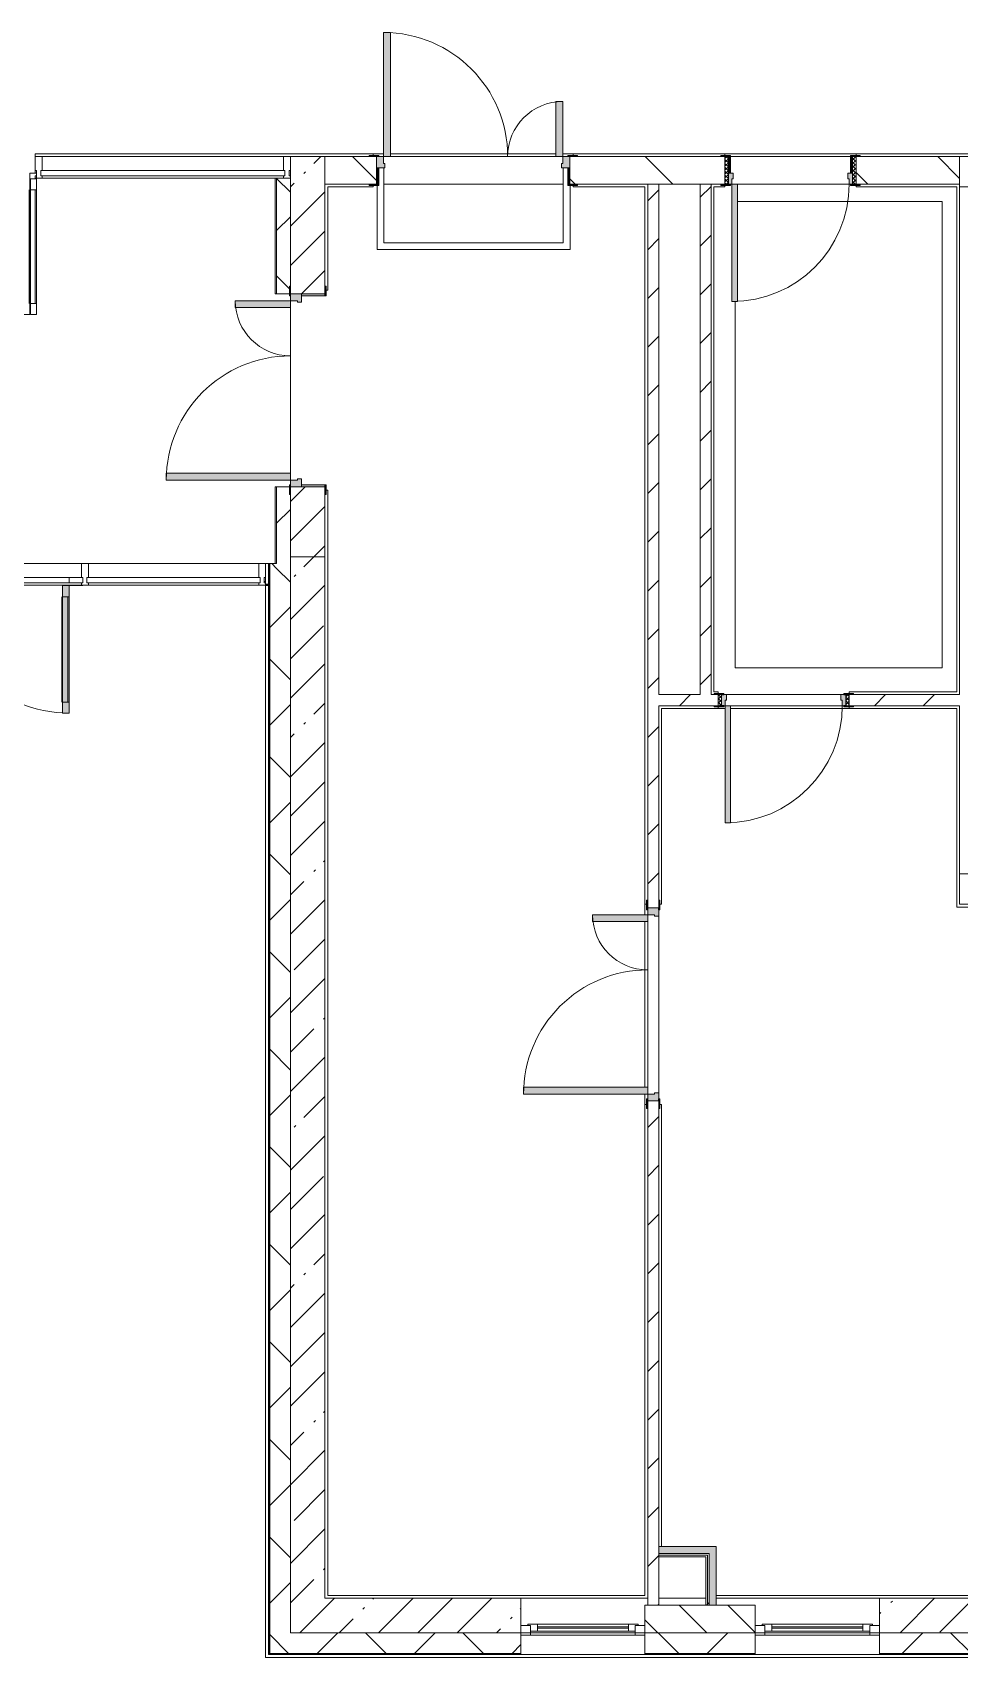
# Model space of a CAD drawing. Header units: millimetres. Extents: x -4005 to 195566, y -8553 to 29000.
# Drawn here: x 148183 to 154903, y -280 to 11500 of the extents above; entities that cross this region are included whole.
import ezdxf

# ---------------------------------------------------------------- set-up
doc = ezdxf.new("R2010")
doc.units = ezdxf.units.MM
for name, color, linetype, lineweight in [('A-DETL-2', 7, 'Continuous', 5), ('A-GLAZ-2', 7, 'Continuous', 5), ('A-GLAZ-CURT-2', 7, 'Continuous', 5), ('A-GLAZ-CWMG-2', 7, 'Continuous', 5), ('A-WALL', 7, 'Continuous', 9), ('A-WALL-2', 7, 'Continuous', 5), ('I-WALL-6', 7, 'Continuous', 5), ('S-COLS-3', 7, 'Continuous', 5)]:
    doc.layers.add(name, color=color, linetype=linetype, lineweight=lineweight)
for name, color, linetype, lineweight, true_color in [('A-DETL-GENF-10', 7, 'Continuous', 5, 0xe2e2e2), ('A-DETL-GENF-9', 7, 'Continuous', 5, 0xaaaaaa), ('A-DOOR-2', 7, 'Continuous', 5, 0xaaaaaa), ('A-DOOR-3', 7, 'Continuous', 5, 0xe2e2e2), ('A-DOOR-FRAM-2', 7, 'Continuous', 5, 0xe2e2e2), ('A-DOOR-FRAM-3', 7, 'Continuous', 5, 0xaaaaaa), ('A-FLOR-2', 7, 'Continuous', 5, 0xaaaaaa), ('I-WALL-5', 7, 'Continuous', 9, 0xe7e7e7)]:
    doc.layers.add(name, color=color, linetype=linetype, lineweight=lineweight, true_color=true_color)
pattern_1 = [(45, (60693.44, 0), (-176.7767, 176.7767), [])]
pattern_2 = [(45, (60693.44, 0), (-353.5534, 353.5534), []), (135, (60693.44, 0), (-353.5534, -353.5534), [])]
pattern_3 = [(45, (60693.44, 0), (-285.1231, 285.1231), []), (45, (60978.57, 0), (-285.1231, 285.1231), [504.031, -100.806, 16.764, -84.042])]
pattern_4 = [(45, (60693.44, 0), (-530.33, 530.33), []), (135, (60693.44, 0), (-530.33, -530.33), [])]

# ---------------------------------------------------------------- blocks, each defined once
blk = doc.blocks.new('110_Дверь_СКБ_1Ст_Внутренняя1 - Д-8 950x2100h_охрана-31784688-1_4_1_птичка')
at = {"layer": 'A-DOOR-2'}
h = blk.add_hatch(dxfattribs=at)
h.set_pattern_fill('FP_71', color=256, style=0, pattern_type=2)
h.set_pattern_definition([(135, (1826.41, 164.685), (-14.14214, -14.14214), []), (225, (1826.41, 164.685), (14.14214, -14.14214), [])])
h.paths.add_polyline_path([(487.5, 100), (462.5, 100), (462.5, -100), (487.5, -100)])
at = {"layer": 'A-DOOR-3'}
h = blk.add_hatch(color=256, dxfattribs=at)
h.paths.add_polyline_path([(-422.5, 100), (-437.5, 100), (-437.5, 20), (-402.5, 20), (-402.5, 60), (-412.5, 60), (-412.5, 100)])
h.paths.add_polyline_path([(437.5, 100), (437.5, 60), (427.5, 60), (427.5, 20), (462.5, 20), (462.5, 100)])
at = {"layer": 'A-DOOR-FRAM-2'}
for points in [[(397.5, 950), (397.5, 100), (437.5, 100), (437.5, 950)], [(-457.8, 108), (-492.5, 108), (-492.5, 100), (-422.5, 100), (-422.5, 108), (-442.5, 108)], [(-437.5, 20), (-437.5, -100), (-422.5, -100), (-422.5, 20)], [(462.5, 108), (447.5, 108), (447.5, 100), (517.5, 100), (517.5, 108), (467.5, 108)], [(447.5, 20), (447.5, -100), (462.5, -100), (462.5, 20)], [(-492.5, -100), (-492.5, -108), (-422.5, -108), (-422.5, -100), (-462.5, -100)], [(487.5, -100), (447.5, -100), (447.5, -108), (517.5, -108), (517.5, -100)]]:
    blk.add_hatch(color=256, dxfattribs=at).paths.add_polyline_path(points)
at = {"layer": 'A-DOOR-FRAM-3'}
h = blk.add_hatch(dxfattribs=at)
h.set_pattern_fill('FP_72', color=256, style=0, pattern_type=2)
h.set_pattern_definition([(45, (-296.384, 164.685), (-14.1421, 14.1421), []), (135, (-296.384, 164.685), (-14.1421, -14.1421), [])])
h.paths.add_polyline_path([(-458.5, 100), (-462.5, 100), (-457.8, -100), (-437.5, -100), (-437.5, 100), (-457.8, 100)])
at = {"layer": 'A-DOOR-2'}
for p, q in [((437.5, 950), (397.5, 950)), ((397.5, 950), (397.5, 100)), ((437.5, 100), (437.5, 950)), ((397.5, 100), (437.5, 100))]:
    blk.add_line(p, q, dxfattribs=at)
blk.add_arc((437.5, 100), 850, 90, 180, dxfattribs=at)
at = {"layer": 'A-DOOR-FRAM-3'}
for p, q in [((-422.5, 108), (-492.5, 108)), ((-492.5, 108), (-492.5, 100)), ((-492.5, 100), (-422.5, 100)), ((-437.5, 100), (-462.5, 100)), ((-462.5, 100), (-462.5, -100)), ((-412.5, 100), (-437.5, 100)), ((-437.5, 100), (-437.5, 20)), ((-437.5, -100), (-437.5, 100)), ((-422.5, 100), (-437.5, 100)), ((-437.5, 100), (-437.5, 99)), ((-437.5, 99), (-422.5, 99)), ((-437.5, 20), (-402.5, 20)), ((-422.5, 20), (-437.5, 20)), ((-437.5, 20), (-437.5, -100)), ((-422.5, 100), (-422.5, 108)), ((-422.5, 99), (-422.5, 100)), ((-422.5, -100), (-422.5, 20)), ((-412.5, 60), (-412.5, 100)), ((-402.5, 60), (-412.5, 60)), ((-402.5, 20), (-402.5, 60)), ((437.5, 60), (427.5, 60)), ((427.5, 60), (427.5, 20)), ((427.5, 20), (462.5, 20)), ((437.5, 100), (437.5, 60)), ((462.5, 100), (437.5, 100)), ((517.5, 108), (447.5, 108)), ((447.5, 108), (447.5, 100)), ((462.5, 100), (447.5, 100)), ((447.5, 100), (447.5, 99)), ((447.5, 100), (517.5, 100)), ((447.5, 99), (462.5, 99)), ((462.5, 20), (447.5, 20)), ((447.5, 20), (447.5, -100)), ((462.5, 20), (462.5, 100)), ((487.5, 100), (462.5, 100)), ((462.5, 100), (462.5, -100)), ((462.5, 99), (462.5, 100)), ((462.5, -100), (462.5, 20)), ((487.5, -100), (487.5, 100)), ((517.5, 100), (517.5, 108)), ((-422.5, -100), (-492.5, -100)), ((-492.5, -100), (-492.5, -108)), ((-492.5, -108), (-422.5, -108)), ((-462.5, -100), (-437.5, -100)), ((-437.5, -100), (-422.5, -100)), ((-422.5, -108), (-422.5, -100)), ((447.5, -100), (462.5, -100)), ((517.5, -100), (447.5, -100)), ((447.5, -100), (447.5, -108)), ((447.5, -108), (517.5, -108)), ((462.5, -100), (487.5, -100)), ((517.5, -108), (517.5, -100))]:
    blk.add_line(p, q, dxfattribs=at)
blk = doc.blocks.new('110_Дверь_СКБ_1Ст_Внутренняя1 - Д-8 950x2100h_охрана-32224770-1_4_1_птичка')
at = {"layer": 'A-DOOR-2'}
h = blk.add_hatch(dxfattribs=at)
h.set_pattern_fill('FP_73', color=256, style=0, pattern_type=2)
h.set_pattern_definition([(135, (1826.41, 104.685), (-14.14214, -14.14214), []), (225, (1826.41, 104.685), (14.14214, -14.14214), [])])
h.paths.add_polyline_path([(487, 40), (462, 40), (462, -40), (487, -40), (487, 40)])
at = {"layer": 'A-DOOR-3'}
h = blk.add_hatch(color=256, dxfattribs=at)
h.paths.add_polyline_path([(437, 40), (437, 0), (427, 0), (427, -40), (462, -40), (462, 40)])
h.paths.add_polyline_path([(-438, 40), (-438, -40), (-403, -40), (-403, 0), (-413, 0), (-413, 40), (-423, 40)])
at = {"layer": 'A-DOOR-FRAM-2'}
for points in [[(397, 890), (397, 40), (437, 40), (437, 890)], [(-423, 48), (-493, 48), (-493, 40), (-423, 44)], [(462, 48), (447, 48), (447, 40), (517, 40), (517, 48), (467, 48)], [(-463, -40), (-493, -40), (-493, -48), (-423, -48), (-423, -40), (-438, -40)], [(487, -40), (447, -40), (447, -48), (517, -48), (517, -40), (487, -40)]]:
    blk.add_hatch(color=256, dxfattribs=at).paths.add_polyline_path(points)
at = {"layer": 'A-DOOR-FRAM-3'}
h = blk.add_hatch(dxfattribs=at)
h.set_pattern_fill('FP_74', color=256, style=0, pattern_type=2)
h.set_pattern_definition([(45, (-296.384, 104.685), (-14.1421, 14.1421), []), (135, (-296.384, 104.685), (-14.1421, -14.1421), [])])
h.paths.add_polyline_path([(-463, 40), (-463, -40), (-438, -40), (-438, 40)])
at = {"layer": 'A-DOOR-2'}
for p, q in [((437, 890), (397, 890)), ((397, 890), (397, 40)), ((437, 40), (437, 890)), ((397, 40), (437, 40))]:
    blk.add_line(p, q, dxfattribs=at)
blk.add_arc((437, 40), 850, 90, 180, dxfattribs=at)
at = {"layer": 'A-DOOR-FRAM-3'}
for p, q in [((-423, 48), (-493, 48)), ((-493, 48), (-493, 40)), ((-493, 40), (-423, 40)), ((-438, 40), (-463, 40)), ((-463, 40), (-463, -40)), ((-413, 40), (-438, 40)), ((-438, 40), (-438, -40)), ((-438, -40), (-438, 40)), ((-423, 40), (-438, 40)), ((-438, 40), (-438, 39)), ((-438, 39), (-423, 39)), ((-423, 40), (-423, 48)), ((-423, 39), (-423, 40)), ((-413, 0), (-413, 40)), ((-403, 0), (-413, 0)), ((-403, -40), (-403, 0)), ((437, 0), (427, 0)), ((427, 0), (427, -40)), ((437, 40), (437, 0)), ((462, 40), (437, 40)), ((517, 48), (447, 48)), ((447, 48), (447, 40)), ((462, 40), (447, 40)), ((447, 40), (447, 39)), ((447, 40), (517, 40)), ((447, 39), (462, 39)), ((462, -40), (462, 40)), ((487, 40), (462, 40)), ((462, 40), (462, -40)), ((462, 39), (462, 40)), ((487, -40), (487, 40)), ((517, 40), (517, 48)), ((-423, -40), (-493, -40)), ((-493, -40), (-493, -48)), ((-493, -48), (-423, -48)), ((-463, -40), (-438, -40)), ((-423, -39), (-438, -39)), ((-438, -39), (-438, -40)), ((-438, -40), (-403, -40)), ((-438, -40), (-423, -40)), ((-423, -40), (-423, -39)), ((-423, -48), (-423, -40)), ((427, -40), (462, -40)), ((462, -39), (447, -39)), ((447, -39), (447, -40)), ((447, -40), (462, -40)), ((517, -40), (447, -40)), ((447, -40), (447, -48)), ((447, -48), (517, -48)), ((462, -40), (462, -39)), ((462, -40), (487, -40)), ((517, -48), (517, -40))]:
    blk.add_line(p, q, dxfattribs=at)
blk = doc.blocks.new('110_Дверь_СКБ_2Ст - Д-5_п_ Из игровой в коридор-32215844-1_4_1_птичка')
at = {"layer": 'A-DOOR-3'}
for points in [[(-638, 54), (-638, 40), (-588, 40), (-588, 940), (-638, 940), (-638, 60)], [(612, 58), (612, 40), (662, 43), (662, 440), (612, 440), (612, 60)]]:
    blk.add_hatch(color=256, dxfattribs=at).paths.add_polyline_path(points)
h = blk.add_hatch(color=256, dxfattribs=at)
h.paths.add_polyline_path([(-688, -40), (-628, -40), (-628, -10), (-638, -10), (-638, 40), (-688, 40)])
h.paths.add_polyline_path([(652, -10), (652, -40), (712, -40), (712, 40), (662, 40), (662, -10)])
at = {"layer": 'A-DOOR-FRAM-2'}
for points in [[(-742, 40), (-672, 40), (-672, 48), (-742, 48)], [(698, 48), (698, 40), (768, 40), (768, 48), (712, 48)], [(-742, -48), (-672, -48), (-672, -40), (-742, -40)], [(698, -48), (698, -48), (768, -48), (768, -40), (698, -40)]]:
    blk.add_hatch(color=256, dxfattribs=at).paths.add_polyline_path(points)
at = {"layer": 'A-DOOR-2'}
for p, q in [((-638, 940), (-638, 40)), ((-588, 940), (-638, 940)), ((-588, 40), (-588, 940)), ((662, 440), (612, 440)), ((612, 440), (612, 40)), ((662, 40), (662, 440)), ((-638, 40), (-588, 40)), ((612, 40), (662, 40))]:
    blk.add_line(p, q, dxfattribs=at)
for centre, radius, start, end in [((-638, 40), 900, 0, 90), ((662, 40), 400, 90, 180)]:
    blk.add_arc(centre, radius, start, end, dxfattribs=at)
at = {"layer": 'A-DOOR-FRAM-3'}
for p, q in [((-672, 48), (-742, 48)), ((-742, 48), (-742, 40)), ((-742, 40), (-672, 40)), ((-638, 40), (-688, 40)), ((-688, 40), (-688, -40)), ((-672, 40), (-672, 48)), ((-638, -10), (-638, 40)), ((662, 40), (662, -10)), ((712, 40), (662, 40)), ((768, 48), (698, 48)), ((698, 48), (698, 40)), ((698, 40), (768, 40)), ((712, -40), (712, 40)), ((768, 40), (768, 48)), ((-672, -40), (-742, -40)), ((-742, -40), (-742, -48)), ((-742, -48), (-672, -48)), ((-688, -40), (-628, -40)), ((-672, -39), (-688, -39)), ((-688, -39), (-688, -40)), ((-688, -40), (-672, -40)), ((-672, -40), (-672, -39)), ((-672, -48), (-672, -40)), ((-628, -10), (-638, -10)), ((-628, -40), (-628, -10)), ((662, -10), (652, -10)), ((652, -10), (652, -40)), ((652, -40), (712, -40)), ((712, -39), (698, -39)), ((698, -39), (698, -40)), ((698, -40), (712, -40)), ((768, -40), (698, -40)), ((698, -40), (698, -48)), ((698, -48), (768, -48)), ((712, -40), (712, -39)), ((768, -48), (768, -40))]:
    blk.add_line(p, q, dxfattribs=at)
blk = doc.blocks.new('120_Окно_СКБ_1Ст - 120_Окно_СКБ_1Ст 900х2500_h_ с форточкой-22876038-1_4_1_птичка')
at = {"layer": 'A-GLAZ-2'}
for p, q in [((-450, -127), (-450, -57)), ((-450, -57), (-380, -57)), ((450, -57), (-450, -57)), ((-380, -57), (-380, -127)), ((380, -87), (-380, -87)), ((-380, -87), (-380, -127)), ((-330, -137), (-330, -87)), ((-330, -107), (330, -107)), ((330, -117), (-330, -117)), ((330, -137), (330, -87)), ((380, -127), (380, -57)), ((380, -57), (450, -57)), ((380, -127), (380, -87)), ((450, -57), (450, -127)), ((-380, -127), (-450, -127)), ((-450, -127), (-400, -127)), ((-380, -127), (-400, -127)), ((-400, -127), (-400, -137)), ((-400, -137), (400, -137)), ((400, -137), (-400, -137)), ((450, -127), (380, -127)), ((400, -127), (380, -127)), ((400, -127), (450, -127)), ((400, -137), (400, -127))]:
    blk.add_line(p, q, dxfattribs=at)
blk = doc.blocks.new('120_Окно_СКБ_1Ст - 120_Окно_СКБ_1Ст 900х2500_h_ с форточкой-V166-1_4_1_птичка')
at = {"layer": 'A-GLAZ-2'}
for p, q in [((-450, -127), (-450, -57)), ((-450, -57), (-380, -57)), ((450, -57), (-450, -57)), ((-380, -57), (-380, -127)), ((380, -87), (-380, -87)), ((-380, -87), (-380, -127)), ((-330, -137), (-330, -87)), ((-330, -107), (330, -107)), ((330, -117), (-330, -117)), ((330, -137), (330, -87)), ((380, -127), (380, -57)), ((380, -57), (450, -57)), ((380, -127), (380, -87)), ((450, -57), (450, -127)), ((-380, -127), (-450, -127)), ((-450, -127), (-400, -127)), ((-380, -127), (-400, -127)), ((-400, -127), (-400, -137)), ((-400, -137), (400, -137)), ((400, -137), (-400, -137)), ((450, -127), (380, -127)), ((400, -127), (380, -127)), ((400, -127), (450, -127)), ((400, -137), (400, -127))]:
    blk.add_line(p, q, dxfattribs=at)
blk = doc.blocks.new('110_Дверь_СКБ_2Ст - Д-2а_п_ Из коридора на лестницу-32215424-1_4_1_птичка')
at = {"layer": 'A-DOOR-3'}
for points in [[(-638, 1025), (-638, 125), (-588, 125), (-588, 1025)], [(612, 156), (612, 125), (662, 131), (662, 525), (612, 525), (612, 225)], [(698, -125), (712, -125), (712, 45), (698, 45)]]:
    blk.add_hatch(color=256, dxfattribs=at).paths.add_polyline_path(points)
h = blk.add_hatch(color=256, dxfattribs=at)
h.paths.add_polyline_path([(-688, 120), (-688, 45), (-628, 45), (-628, 75), (-638, 75), (-638, 125), (-688, 125)])
h.paths.add_polyline_path([(652, 45), (712, 45), (712, 125), (662, 125), (662, 75), (652, 75), (652, 65)])
at = {"layer": 'A-DOOR-FRAM-2'}
for points in [[(-742, 125), (-672, 125), (-672, 133), (-742, 133)], [(698, 125), (768, 125), (768, 133), (698, 128)], [(-688, -125), (-672, -125), (-672, 45), (-688, 45)], [(-742, -125), (-742, -133), (-672, -132), (-672, -125), (-732, -125)], [(698, -133), (768, -133), (768, -125), (698, -125)]]:
    blk.add_hatch(color=256, dxfattribs=at).paths.add_polyline_path(points)
at = {"layer": 'A-DOOR-2'}
for p, q in [((-638, 1025), (-638, 125)), ((-588, 1025), (-638, 1025)), ((-588, 125), (-588, 1025)), ((662, 525), (612, 525)), ((612, 525), (612, 125)), ((662, 125), (662, 525)), ((-638, 125), (-588, 125)), ((612, 125), (662, 125))]:
    blk.add_line(p, q, dxfattribs=at)
for centre, radius, start, end in [((-638, 125), 900, 0, 90), ((662, 125), 400, 90, 180)]:
    blk.add_arc(centre, radius, start, end, dxfattribs=at)
at = {"layer": 'A-DOOR-FRAM-3'}
for p, q in [((-672, 133), (-742, 133)), ((-742, 133), (-742, 125)), ((-742, 125), (-672, 125)), ((-638, 125), (-688, 125)), ((-688, 125), (-688, 45)), ((-672, 125), (-672, 133)), ((-638, 75), (-638, 125)), ((662, 125), (662, 75)), ((712, 125), (662, 125)), ((768, 133), (698, 133)), ((698, 133), (698, 125)), ((698, 125), (768, 125)), ((712, 45), (712, 125)), ((768, 125), (768, 133)), ((-688, 45), (-628, 45)), ((-672, 45), (-688, 45)), ((-688, 45), (-688, -125)), ((-672, -125), (-672, 45)), ((-628, 75), (-638, 75)), ((-628, 45), (-628, 75)), ((662, 75), (652, 75)), ((652, 75), (652, 45)), ((652, 45), (712, 45)), ((712, 45), (698, 45)), ((698, 45), (698, -125)), ((712, -125), (712, 45)), ((-672, -125), (-742, -125)), ((-742, -125), (-742, -133)), ((-742, -133), (-672, -133)), ((-688, -125), (-672, -125)), ((-672, -133), (-672, -125)), ((698, -125), (712, -125)), ((768, -125), (698, -125)), ((698, -125), (698, -133)), ((698, -133), (768, -133)), ((768, -133), (768, -125))]:
    blk.add_line(p, q, dxfattribs=at)
blk = doc.blocks.new('Прямоугольный импост - Импост структурный с накладкой - 160мм-22875586-1_4_1_птичка')
at = {"layer": 'A-GLAZ-CWMG-2'}
for p, q in [((-50, 0), (-50, 17)), ((-50, 17), (0, 17)), ((-40, 0), (-50, 0)), ((-40, -40), (-40, 0)), ((0, 0), (-10, 0)), ((-10, 0), (-10, -40)), ((0, 17), (0, 0)), ((-50, -140), (-50, -40)), ((-50, -40), (-40, -40)), ((-10, -40), (0, -40)), ((0, -40), (0, -140)), ((0, -140), (-50, -140))]:
    blk.add_line(p, q, dxfattribs=at)
blk = doc.blocks.new('Дверь_Витражная_остекление_ - ВВ-17 остекление-32475309-1_4_1_птичка')
at = {"layer": 'A-DETL-GENF-9'}
for p, q in [((-940, -20), (-985, -20)), ((-985, -1005), (-985, -20)), ((-940, -20), (-985, -20)), ((-985, -20), (-985, -1005)), ((-985, -100), (-940, -100)), ((-975, -925), (-975, -100)), ((-940, -1005), (-940, -20)), ((-940, -1005), (-940, -20)), ((-931, -925), (-931, -100)), ((981, -925), (981, -100)), ((990, -1005), (990, -20)), ((990, -20), (990, -1005)), ((1035, -100), (990, -100)), ((1025, -925), (1025, -100)), ((1035, -1005), (1035, -20)), ((1035, -1005), (1035, -20)), ((-985, -925), (-940, -925)), ((1035, -925), (990, -925)), ((-985, -1005), (-940, -1005)), ((-985, -1005), (-940, -1005)), ((1035, -1005), (990, -1005)), ((990, -1005), (1035, -1005))]:
    blk.add_line(p, q, dxfattribs=at)
at = {"layer": 'A-DOOR-2'}
for p, q in [((-1035, 20), (-985, 20)), ((-1035, -20), (-1035, 20)), ((-985, 20), (-985, -20)), ((985, 20), (1035, 20)), ((985, -20), (985, 20)), ((1035, 20), (1035, -20)), ((-985, -20), (-1035, -20)), ((-985, -1005), (-985, -20)), ((985, -1005), (985, -20)), ((1035, -20), (985, -20))]:
    blk.add_line(p, q, dxfattribs=at)
for centre, start, end in [((-985, -20), 270, 0), ((985, -20), 180, 270)]:
    blk.add_arc(centre, 985, start, end, dxfattribs=at)
blk = doc.blocks.new('Прямоугольный импост - Импост структурный с накладкой - 160мм Темный-V167-1_4_1_птичка')
at = {"layer": 'A-GLAZ-CWMG-2'}
for p, q in [((-50, 0), (-50, 17)), ((-50, 17), (0, 17)), ((-40, 0), (-50, 0)), ((-40, -40), (-40, 0)), ((0, 0), (-10, 0)), ((-10, 0), (-10, -40)), ((0, 17), (0, 0)), ((-50, -140), (-50, -40)), ((-50, -40), (-40, -40)), ((-10, -40), (0, -40)), ((0, -40), (0, -140)), ((0, -140), (-50, -140))]:
    blk.add_line(p, q, dxfattribs=at)
blk = doc.blocks.new('Системная панель - Стекло - 40мм-24251898-1_4_1_птичка')
at = {"layer": 'A-GLAZ-CURT-2'}
h = blk.add_hatch(dxfattribs=at)
h.set_pattern_fill('FP_205', color=256, style=0, pattern_type=2)
h.set_pattern_definition([(45, (-89012.5, -7010), (-1414.214, 1414.214), [1000, -3000]), (45, (-90012.5, -7510), (-1414.214, 1414.214), [3000, -1000]), (45, (-88012.5, -8010), (-1414.214, 1414.214), [1000, -3000])])
h.paths.add_polyline_path([(-301, 0), (628, 0), (628, 40), (-628, 40), (-628, 0)])
for p, q in [((628, 40), (-628, 40)), ((-628, 40), (-628, 0)), ((628, 0), (628, 40)), ((-628, 0), (628, 0))]:
    blk.add_line(p, q, dxfattribs=at)
blk = doc.blocks.new('Прямоугольный импост - Импост структурный с накладкой - 160мм-24251895-1_4_1_птичка')
at = {"layer": 'A-GLAZ-CWMG-2'}
for p, q in [((89130, 7650), (87895, 7650)), ((89130, 7493), (87895, 7493))]:
    blk.add_line(p, q, dxfattribs=at)
blk = doc.blocks.new('Прямоугольный импост - Импост структурный с накладкой - 160мм-18691755-1_4_1_птичка')
at = {"layer": 'A-GLAZ-CWMG-2'}
for p, q in [((-25, 0), (-25, 17)), ((-25, 17), (25, 17)), ((25, 0), (15, 0)), ((15, 0), (15, -40)), ((25, 17), (25, 0)), ((-25, -140), (-25, -40)), ((15, -40), (25, -40)), ((25, -40), (25, -140)), ((25, -140), (-25, -140))]:
    blk.add_line(p, q, dxfattribs=at)
blk = doc.blocks.new('Дверь_Витражная_СКБ_2Ст - ВВ-17-31911620-1_4_1_птичка')
at = {"layer": 'A-DETL-GENF-10'}
for points in [[(-937, -20), (-937, -17), (-963, -20)], [(-913, -970), (-913, -20), (-963, -20), (-963, -970)], [(937, -944), (937, -20), (887, -20), (887, -944)]]:
    blk.add_hatch(color=256, dxfattribs=at).paths.add_polyline_path(points)
at = {"layer": 'A-DETL-GENF-9'}
for p, q in [((-937, -20), (-1035, -20)), ((-1035, -20), (-937, -20)), ((-913, -20), (-963, -20)), ((-963, -970), (-963, -20)), ((-913, -20), (-963, -20)), ((-963, -20), (-963, -970)), ((-963, -100), (-913, -100)), ((-953, -890), (-953, -100)), ((-913, -970), (-913, -20)), ((-913, -970), (-913, -20)), ((-909, -890), (-909, -100)), ((883, -864), (883, -100)), ((887, -20), (937, -20)), ((887, -944), (887, -20)), ((887, -20), (887, -944)), ((937, -20), (887, -20)), ((937, -100), (887, -100)), ((927, -864), (927, -100)), ((937, -944), (937, -20)), ((937, -944), (937, -20)), ((937, -20), (1035, -20)), ((937, -20), (1035, -20)), ((-963, -890), (-913, -890)), ((937, -864), (887, -864)), ((-963, -970), (-913, -970)), ((-963, -970), (-913, -970)), ((937, -944), (887, -944)), ((887, -944), (937, -944))]:
    blk.add_line(p, q, dxfattribs=at)
at = {"layer": 'A-DOOR-2'}
for p, q in [((-1035, 40), (-937, 40)), ((-1035, 0), (-1035, 40)), ((-937, 40), (-937, 0)), ((937, 40), (1035, 40)), ((937, 0), (937, 40)), ((1035, 40), (1035, 0)), ((-937, 0), (-1035, 0)), ((-937, -970), (-937, -20)), ((1035, 0), (937, 0)), ((937, -944), (937, -20))]:
    blk.add_line(p, q, dxfattribs=at)
for centre, radius, start, end in [((-937, -20), 950, 270, 0), ((937, -20), 924, 180, 270)]:
    blk.add_arc(centre, radius, start, end, dxfattribs=at)
blk = doc.blocks.new('Прямоугольный импост - Импост структурный с накладкой - 160мм-20587511-1_4_1_птичка')
at = {"layer": 'A-GLAZ-CWMG-2'}
for p, q in [((87845, 7650), (85795, 7650)), ((87757, 7550), (85883, 7550)), ((87845, 7493), (85795, 7493)), ((87757, 7510), (85883, 7510))]:
    blk.add_line(p, q, dxfattribs=at)
blk = doc.blocks.new('Системная панель - Стекло - 40мм-32474674-1_4_1_птичка')
at = {"layer": 'A-GLAZ-CURT-2'}
h = blk.add_hatch(dxfattribs=at)
h.set_pattern_fill('FP_206', color=256, style=0, pattern_type=2)
h.set_pattern_definition([(45, (-88935, -9960), (-1414.214, 1414.214), [1000, -3000]), (45, (-89935, -10460), (-1414.214, 1414.214), [3000, -1000]), (45, (-87935, -10960), (-1414.214, 1414.214), [1000, -3000])])
h.paths.add_polyline_path([(825, 0), (885, 0), (885, 40), (-885, 40), (-885, 0), (825, 0)])
for p, q in [((885, 40), (-885, 40)), ((-885, 40), (-885, 0)), ((-885, 0), (885, 0)), ((885, 0), (885, 40))]:
    blk.add_line(p, q, dxfattribs=at)
blk = doc.blocks.new('Прямоугольный импост - Импост структурный с накладкой - 160мм Темный-32475581-1_4_1_птичка')
at = {"layer": 'A-GLAZ-CWMG-2'}
for p, q in [((89310, 10600), (87560, 10600)), ((89250, 10443), (87560, 10443))]:
    blk.add_line(p, q, dxfattribs=at)
blk = doc.blocks.new('Прямоугольный импост - Импост структурный с накладкой - 160мм Темный-V169-1_4_1_птичка')
at = {"layer": 'A-GLAZ-CWMG-2'}
for p, q in [((-25, 0), (-25, 17)), ((-25, 17), (25, 17)), ((-15, 0), (-25, 0)), ((-15, -40), (-15, 0)), ((25, 0), (15, 0)), ((15, 0), (15, -40)), ((25, 17), (25, 0)), ((-25, -140), (-25, -40)), ((-25, -40), (-15, -40)), ((15, -40), (25, -40)), ((25, -40), (25, -140)), ((25, -140), (-25, -140))]:
    blk.add_line(p, q, dxfattribs=at)
blk = doc.blocks.new('110_Дверь_СКБ_2Ст - Д-2а_п_ Из коридора на лестницу-32215207-1_4_1_птичка')
at = {"layer": 'A-DOOR-3'}
for points in [[(-638, 100), (-588, 100), (-588, 1000), (-638, 1000), (-638, 108)], [(612, 100), (662, 100), (662, 500), (612, 500), (612, 120)], [(712, -100), (712, 20), (698, 20), (698, -100), (704, -100)]]:
    blk.add_hatch(color=256, dxfattribs=at).paths.add_polyline_path(points)
h = blk.add_hatch(color=256, dxfattribs=at)
h.paths.add_polyline_path([(712, 20), (712, 100), (662, 100), (662, 50), (652, 50), (652, 20), (685, 20)])
h.paths.add_polyline_path([(-688, 20), (-628, 20), (-628, 50), (-638, 50), (-638, 100), (-688, 100), (-688, 26)])
at = {"layer": 'A-DOOR-FRAM-2'}
for points in [[(-672, 100), (-672, 108), (-742, 108), (-742, 100), (-688, 100)], [(-688, -100), (-672, -100), (-672, 20), (-688, 20)], [(698, 100), (768, 100), (768, 108), (698, 108)], [(-712, -108), (-672, -108), (-673, -100), (-742, -100), (-742, -108)], [(768, -108), (768, -100), (698, -100), (703, -108), (766, -108)]]:
    blk.add_hatch(color=256, dxfattribs=at).paths.add_polyline_path(points)
at = {"layer": 'A-DOOR-2'}
for p, q in [((-638, 1000), (-638, 100)), ((-588, 1000), (-638, 1000)), ((-588, 100), (-588, 1000)), ((662, 500), (612, 500)), ((612, 500), (612, 100)), ((662, 100), (662, 500)), ((-638, 100), (-588, 100)), ((612, 100), (662, 100))]:
    blk.add_line(p, q, dxfattribs=at)
for centre, radius, start, end in [((-638, 100), 900, 0, 90), ((662, 100), 400, 90, 180)]:
    blk.add_arc(centre, radius, start, end, dxfattribs=at)
at = {"layer": 'A-DOOR-FRAM-3'}
for p, q in [((-672, 108), (-742, 108)), ((-742, 108), (-742, 100)), ((-742, 100), (-672, 100)), ((-638, 100), (-688, 100)), ((-688, 100), (-688, 20)), ((-688, 20), (-628, 20)), ((-672, 20), (-688, 20)), ((-688, 20), (-688, -100)), ((-672, 100), (-672, 108)), ((-672, -100), (-672, 20)), ((-638, 50), (-638, 100)), ((-628, 50), (-638, 50)), ((-628, 20), (-628, 50)), ((662, 50), (652, 50)), ((652, 50), (652, 20)), ((652, 20), (712, 20)), ((662, 100), (662, 50)), ((712, 100), (662, 100)), ((768, 108), (698, 108)), ((698, 108), (698, 100)), ((698, 100), (768, 100)), ((712, 20), (698, 20)), ((698, 20), (698, -100)), ((712, 20), (712, 100)), ((712, -100), (712, 20)), ((768, 100), (768, 108)), ((-672, -100), (-742, -100)), ((-742, -100), (-742, -108)), ((-742, -108), (-672, -108)), ((-688, -100), (-672, -100)), ((-672, -108), (-672, -100)), ((698, -100), (712, -100)), ((768, -100), (698, -100)), ((698, -100), (698, -108)), ((698, -108), (768, -108)), ((768, -108), (768, -100))]:
    blk.add_line(p, q, dxfattribs=at)
blk = doc.blocks.new('BSC_Колонна _Прямоугольная - 250х900-V174-1_4_1_птичка')
at = {"layer": 'S-COLS-3'}
h = blk.add_hatch(dxfattribs=at)
h.set_pattern_fill('FP_209', color=256, style=0, pattern_type=2)
h.set_pattern_definition([(45, (-94080, -25), (-285.1231, 285.1231), []), (45, (-93794.88, -25), (-285.1231, 285.1231), [504.031, -100.806, 16.764, -84.042])])
h.paths.add_polyline_path([(-450, -125), (450, -125), (450, 125), (-450, 125), (-450, -34)])
for p, q in [((450, 125), (-450, 125)), ((-450, 125), (-450, -125)), ((450, -125), (450, 125)), ((-450, -125), (450, -125))]:
    blk.add_line(p, q, dxfattribs=at)

msp = doc.modelspace()

# ---------------------------------------------------------------- hatches: boundary and pattern name
at = {"layer": 'A-WALL-2'}
h = msp.add_hatch(dxfattribs=at)
h.set_pattern_fill('FP_172', color=256, style=0, pattern_type=2)
h.set_pattern_definition(pattern_2)
h.paths.add_polyline_path([(145503.4, 7500), (145693.4, 7500), (145693.4, 7520), (145663.4, 7520), (145663.4, 7650), (145401.4, 7650), (145401.4, 7500), (145493.4, 7500)])
h.paths.add_polyline_path([(149873.4, 7500), (149895.4, 7500), (149895.4, 7650), (149873.4, 7650), (149873.4, 7520)])
h = msp.add_hatch(dxfattribs=at)
h.set_pattern_fill('FP_172', color=256, style=0, pattern_type=2)
h.set_pattern_definition(pattern_2)
h.paths.add_polyline_path([(150053.4, -100), (150053.4, 7500), (149953.4, 7500), (149952.9, 7650), (149903.4, 7650), (149903.4, -100), (149953.5, -100)])
h = msp.add_hatch(dxfattribs=at)
h.set_pattern_fill('FP_154', color=256, style=0, pattern_type=2)
h.set_pattern_definition([(135, (60693.44, 0), (-176.7767, -176.7767), [])])
h.paths.add_polyline_path([(184423.4, -100), (184423.4, 100), (184223.4, 100), (184223.4, -100)])
h.paths.add_polyline_path([(152623.4, -100), (153423.4, -100), (153423.4, 100), (152623.4, 100), (152623.4, -68.4)])
h.paths.add_polyline_path([(155473.4, -100), (155473.4, 100), (155223.4, 100), (155223.4, -100)])
h.paths.add_polyline_path([(157798.4, -100), (158798.4, -100), (158798.4, 100), (157798.4, 100)])
h.paths.add_polyline_path([(181823.4, -100), (181923.4, -100), (181923.4, 100), (181823.4, 100), (181823.4, -11)])
h.paths.add_polyline_path([(161523.4, -100), (162423.4, -100), (162423.4, 100), (161523.4, 100), (161523.4, 82.2)])
h.paths.add_polyline_path([(163573.4, -100), (163573.4, 100), (163323.4, 100), (163323.4, -100)])
h.paths.add_polyline_path([(165873.4, -100), (166923.4, -100), (166923.4, 100), (165873.4, 100), (165873.4, -27.9)])
h.paths.add_polyline_path([(170263.4, -100), (170523.4, -100), (170523.4, 100), (170173.4, 100), (170173.4, -100), (170243.4, -100)])
h.paths.add_polyline_path([(180023.4, -100), (180023.4, 100), (179523.4, 100), (179523.4, -100), (179844.4, -100)])
h.paths.add_polyline_path([(171423.4, -100), (172323.4, -100), (172323.4, 100), (171423.4, 100), (171423.4, -55)])
h.paths.add_polyline_path([(177222.4, -100), (177723.4, -100), (177723.4, 100), (176673.4, 100), (176673.4, -100)])
h.paths.add_polyline_path([(174373.4, -100), (174373.4, 100), (174123.4, 100), (174123.4, -100)])
h = msp.add_hatch(dxfattribs=at)
h.set_pattern_fill('FP_172', color=256, style=0, pattern_type=2)
h.set_pattern_definition(pattern_2)
h.paths.add_polyline_path([(149903.4, -250), (151723.4, -250), (151723.4, -100), (149903.4, -100)])
h.paths.add_polyline_path([(181417.6, -250), (181923.4, -250), (181923.4, -100), (180923.4, -100), (180923.4, -250)])
h.paths.add_polyline_path([(184223.4, -250), (185773.4, -250), (185773.4, -100), (184223.4, -100), (184223.4, -210)])
h.paths.add_polyline_path([(172323.4, -250), (172323.4, -100), (171423.4, -100), (171423.4, -250)])
h.paths.add_polyline_path([(168723.4, -250), (168723.4, -100), (167823.4, -100), (167823.4, -250), (168043.4, -250)])
h.paths.add_polyline_path([(170523.4, -250), (170523.4, -100), (170173.4, -100), (170173.4, -250), (170405.2, -250)])
h.paths.add_polyline_path([(177723.4, -250), (177723.4, -100), (176673.4, -100), (176673.4, -250), (177222.4, -250)])
h.paths.add_polyline_path([(173223.4, -250), (174373.4, -250), (174373.4, -100), (173223.4, -100), (173223.4, -210)])
h.paths.add_polyline_path([(179320, -250), (180023.4, -250), (180023.4, -100), (178623.4, -100), (178623.4, -250)])
h.paths.add_polyline_path([(155473.4, -250), (155473.4, -100), (154323.4, -100), (154323.4, -250)])
h.paths.add_polyline_path([(160441.6, -250), (160623.4, -250), (160623.4, -100), (159723.4, -100), (159723.4, -250)])
h.paths.add_polyline_path([(163573.4, -250), (163573.4, -100), (161523.4, -100), (161523.4, -250), (162539.2, -250)])
h.paths.add_polyline_path([(157773.4, -250), (158823.4, -250), (158823.4, -100), (157773.4, -100), (157773.4, -210)])
h.paths.add_polyline_path([(165873.4, -250), (166923.4, -250), (166923.4, -100), (165873.4, -100), (165873.4, -210)])
h.paths.add_polyline_path([(152623.4, -250), (153423.4, -250), (153423.4, -100), (152623.4, -100), (152623.4, -210)])
at = {"layer": 'I-WALL-5'}
for points in [[(152723.4, 475), (153139.4, 475), (153138, 525), (152723.4, 525)], [(153089.4, 100), (153139.4, 100), (153138.4, 475), (153089.4, 475), (153089.4, 142)]]:
    msp.add_hatch(color=256, dxfattribs=at).paths.add_polyline_path(points)
at = {"layer": 'I-WALL-6'}
h = msp.add_hatch(dxfattribs=at)
h.set_pattern_fill('FP_153', color=256, style=0, pattern_type=2)
h.set_pattern_definition(pattern_3)
h.paths.add_polyline_path([(150293.2, 7700), (150303.4, 7700), (150303.4, 8206.1), (150053.4, 8206.1), (150053.4, 7700)])
h.paths.add_polyline_path([(150053.4, 9606.1), (150303.4, 9606.1), (150303.4, 10600), (150053.4, 10600), (150053.4, 9631.1)])
h = msp.add_hatch(dxfattribs=at)
h.set_pattern_fill('FP_171', color=256, style=0, pattern_type=2)
h.set_pattern_definition([(135, (60693.44, 0), (-353.5534, -353.5534), [])])
h.paths.add_polyline_path([(162303.4, 10400), (164338.4, 10400), (164338.4, 10600), (162303.4, 10600)])
h.paths.add_polyline_path([(167803.4, 10400), (167823.4, 10400), (167823.4, 10600), (165788.4, 10600), (165788.4, 10400), (166734.4, 10400)])
h.paths.add_polyline_path([(153023.4, 10400), (153203.4, 10400), (153203.4, 10600), (152078.4, 10600), (152078.4, 10400), (152723.4, 10400)])
h.paths.add_polyline_path([(150303.4, 10400), (150678.4, 10400), (150678.4, 10600), (150303.4, 10600)])
h.paths.add_polyline_path([(154153.4, 10400), (154903.4, 10400), (154903.4, 10600), (154153.4, 10600)])
h = msp.add_hatch(dxfattribs=at)
h.set_pattern_fill('FP_172', color=256, style=0, pattern_type=2)
h.set_pattern_definition(pattern_2)
h.paths.add_polyline_path([(149953.4, 7500), (150053.4, 7500), (150053.4, 8151.1), (150045.4, 8151.1), (150045.4, 8206.1), (149953.4, 8206.1), (149953.4, 7520)])
h.paths.add_polyline_path([(149953.5, 9606.1), (150045.4, 9606.1), (150046.9, 9661.1), (150053.4, 9661.1), (150053.4, 10443), (149953.4, 10443), (149953.4, 9606.1)])
h = msp.add_hatch(dxfattribs=at)
h.set_pattern_fill('FP_170', color=256, style=0, pattern_type=2)
h.set_pattern_definition(pattern_1)
h.paths.add_polyline_path([(152643.4, 100), (152723.4, 100), (152723.4, 3755), (152643.4, 3755), (152643.4, 130)])
h.paths.add_polyline_path([(152723.4, 5155), (152723.4, 10400), (152643.4, 10400), (152643.4, 5155), (152693.4, 5155)])
h = msp.add_hatch(dxfattribs=at)
h.set_pattern_fill('FP_170', color=256, style=0, pattern_type=2)
h.set_pattern_definition(pattern_1)
h.paths.add_polyline_path([(153103.4, 6700), (153099.9, 10400), (153023.4, 10400), (153023.4, 6700)])
h = msp.add_hatch(dxfattribs=at)
h.set_pattern_fill('FP_153', color=256, style=0, pattern_type=2)
h.set_pattern_definition(pattern_3)
h.paths.add_polyline_path([(150303.4, 150), (150303.4, 7700), (150053.4, 7700), (150053.4, 150), (150178.2, 150)])
h = msp.add_hatch(dxfattribs=at)
h.set_pattern_fill('FP_170', color=256, style=0, pattern_type=2)
h.set_pattern_definition(pattern_1)
h.paths.add_polyline_path([(153123.4, 6620), (153153.4, 6620), (153153.4, 6700), (152723.4, 6700), (152723.4, 6620), (153103.4, 6620)])
h.paths.add_polyline_path([(154883.4, 6620), (154903.4, 6620), (154903.4, 6700), (154103.4, 6700), (154103.4, 6620), (154153.4, 6620)])
h = msp.add_hatch(dxfattribs=at)
h.set_pattern_fill('FP_250', color=256, style=0, pattern_type=2)
h.set_pattern_definition(pattern_4)
h.paths.add_polyline_path([(153076.9, 100), (153076.9, 450), (153064.4, 450), (153064.4, 100)])
h = msp.add_hatch(dxfattribs=at)
h.set_pattern_fill('FP_250', color=256, style=0, pattern_type=2)
h.set_pattern_definition(pattern_4)
h.paths.add_polyline_path([(153089.4, 100), (153087.7, 462.5), (153076.9, 459.4), (153076.9, 100)])
h = msp.add_hatch(dxfattribs=at)
h.set_pattern_fill('FP_153', color=256, style=0, pattern_type=2)
h.set_pattern_definition(pattern_3)
h.paths.add_polyline_path([(151002.3, -100), (151723.4, -100), (151723.4, 150), (150053.4, 150), (150053.4, -100), (150303.4, -100)])

# ---------------------------------------------------------------- linework, layer by layer
at = {"layer": 'A-DETL-2'}
for p, q in [((154776.9, 10273.7), (153293.4, 10273.7)), ((154776.9, 6893.7), (154776.9, 10273.7)), ((153276.9, 9550), (153276.9, 6893.7)), ((153276.9, 6893.7), (154776.9, 6893.7))]:
    msp.add_line(p, q, dxfattribs=at)
at = {"layer": 'A-FLOR-2'}
for p, q in [((148203.4, 10600), (148203.4, 10620)), ((148203.4, 10620), (150728.4, 10620)), ((150728.4, 10620), (150653.4, 10620)), ((150653.4, 10620), (150653.4, 10608)), ((151978.4, 10620), (150778.4, 10620)), ((150778.4, 10620), (151978.4, 10620)), ((152103.4, 10620), (152028.4, 10620)), ((152028.4, 10620), (158092.4, 10620)), ((152103.4, 10608), (152103.4, 10620)), ((154153.4, 10620), (153203.4, 10620)), ((153203.4, 10620), (153203.4, 10608)), ((154153.4, 10608), (154153.4, 10620)), ((148203.4, 10480), (148203.4, 10500)), ((150731.1, 9976), (150731.1, 10520)), ((152031.1, 10520), (152031.1, 9976)), ((150653.4, 10380), (150323.4, 10380)), ((150323.4, 10380), (150323.4, 9631.1)), ((150653.4, 10392), (150653.4, 10380)), ((150681.1, 10392), (150681.1, 9926)), ((152081.1, 9926), (152081.1, 10392)), ((152103.4, 10380), (152103.4, 10392)), ((152623.4, 10380), (152103.4, 10380)), ((152623.4, 10380), (152623.4, 5105)), ((153203.4, 10380), (153123.4, 10380)), ((153123.4, 10380), (153123.4, 6720)), ((153203.4, 10392), (153203.4, 10380)), ((154153.4, 10380), (154153.4, 10392)), ((154883.4, 10380), (154153.4, 10380)), ((154883.4, 6720), (154883.4, 10380)), ((150681.1, 9926), (152081.1, 9926)), ((152031.1, 9976), (150731.1, 9976)), ((150323.4, 9631.1), (150311.4, 9631.1)), ((150053.4, 8306.1), (150053.4, 9506.1)), ((150311.4, 8181.1), (150323.4, 8181.1)), ((150323.4, 8181.1), (150323.4, 170)), ((149863.4, 7520), (149873.4, 7520)), ((153123.4, 6720), (153153.4, 6720)), ((153153.4, 6720), (153153.4, 6708)), ((154103.4, 6708), (154103.4, 6720)), ((154103.4, 6720), (154883.4, 6720)), ((153203.4, 6600), (152743.4, 6600)), ((152743.4, 6600), (152743.4, 5180)), ((153153.4, 6612), (153153.4, 6600)), ((154883.4, 6600), (153243.4, 6600)), ((154103.4, 6600), (154103.4, 6612)), ((154883.4, 5160), (154883.4, 6600)), ((152635.4, 5180), (152623.4, 5180)), ((152743.4, 5180), (152731.4, 5180)), ((160403.4, 5160), (154883.4, 5160)), ((152623.4, 3855), (152623.4, 5055)), ((152623.4, 3805), (152623.4, 170)), ((152623.4, 3730), (152635.4, 3730)), ((152731.4, 3730), (152743.4, 3730)), ((152743.4, 3730), (152743.4, 525)), ((150323.4, 170), (152623.4, 170)), ((153139.4, 170), (157753.4, 170))]:
    msp.add_line(p, q, dxfattribs=at)
at = {"layer": 'A-WALL'}
for p, q in [((150303.4, 10600), (150303.4, 10400)), ((154903.4, 10600), (154903.4, 10400)), ((149953.4, 10443), (149953.4, 9606.1)), ((150053.4, 10443), (150053.4, 9661.1)), ((150053.4, 9661.1), (150053.4, 10443)), ((152723.4, 10400), (152643.4, 10400)), ((153103.4, 10400), (153023.4, 10400)), ((149953.4, 8206.1), (149953.4, 7650)), ((150053.4, 8151.1), (150053.4, 7700)), ((150053.4, 7700), (150053.4, 8151.1)), ((149895.4, 7650), (149895.4, 7492)), ((149900.4, 7650), (149900.4, -253)), ((149903.4, 7650), (149903.4, -250)), ((149953.4, 7650), (149943.4, 7650)), ((150053.4, 7500), (150053.4, 7650)), ((149873.4, 7500), (149895.4, 7500)), ((149873.4, 7497), (149895.4, 7497)), ((154903.4, 5400), (154983.4, 5400)), ((153089.4, 475), (152723.4, 475)), ((153089.4, 100), (153089.4, 475)), ((153076.9, 462.5), (152723.4, 462.5)), ((153076.9, 100), (153076.9, 462.5)), ((152643.4, 100), (152723.4, 100)), ((152623.4, -100), (153423.4, -100)), ((153423.4, -100), (152623.4, -100)), ((149900.4, -253), (151723.4, -253)), ((149903.4, -250), (151723.4, -250)), ((152623.4, -250), (153423.4, -250)), ((152623.4, -253), (153423.4, -253)), ((154323.4, -250), (155473.4, -250)), ((154323.4, -253), (155473.4, -253))]:
    msp.add_line(p, q, dxfattribs=at)
at = {"layer": 'A-WALL-2'}
for p, q in [((149943.4, 7650), (149873.4, 7650)), ((149873.4, -280), (149873.4, 7650)), ((149895.4, 7492), (149873.4, 7492)), ((149895.4, 7492), (149895.4, -258)), ((152643.4, 100), (152623.4, 100)), ((152623.4, 100), (152623.4, -258)), ((153423.4, 100), (152723.4, 100)), ((153423.4, -258), (153423.4, 100)), ((152623.4, -100), (150053.4, -100)), ((151723.4, -258), (151723.4, -100)), ((153423.4, -100), (154323.4, -100)), ((154323.4, -100), (154323.4, -258)), ((168723.4, -280), (149873.4, -280)), ((149895.4, -258), (153423.4, -258)), ((153423.4, -258), (168723.4, -258))]:
    msp.add_line(p, q, dxfattribs=at)
at = {"layer": 'I-WALL-6'}
for p, q in [((150053.4, 10600), (150053.4, 10443)), ((150623.4, 10600), (150053.4, 10600)), ((150778.4, 10600), (151978.4, 10600)), ((153173.4, 10600), (152133.4, 10600)), ((153243.4, 10600), (154113.4, 10600)), ((159193.4, 10600), (154183.4, 10600)), ((150053.4, 10443), (149943.4, 10443)), ((149943.4, 10443), (149943.4, 9606.1)), ((150303.4, 9661.1), (150303.4, 10400)), ((150303.4, 10400), (150623.4, 10400)), ((152031.1, 10400), (150731.1, 10400)), ((152133.4, 10400), (152643.4, 10400)), ((152643.4, 10400), (152643.4, 5210)), ((152723.4, 6700), (152723.4, 10400)), ((152723.4, 10400), (153023.4, 10400)), ((153023.4, 10400), (153023.4, 6700)), ((153103.4, 6700), (153103.4, 10400)), ((153103.4, 10400), (153173.4, 10400)), ((154103.4, 10400), (153293.4, 10400)), ((154183.4, 10400), (154903.4, 10400)), ((154903.4, 10400), (154903.4, 6700)), ((154903.4, 10380), (162303.4, 10380)), ((149943.4, 9606.1), (150045.4, 9606.1)), ((150045.4, 8206.1), (149943.4, 8206.1)), ((149943.4, 8206.1), (149943.4, 7650)), ((150303.4, 150), (150303.4, 8151.1)), ((150053.4, 7700), (150303.4, 7700)), ((150053.4, 7700), (150053.4, -100)), ((150053.4, 7650), (150053.4, 7700)), ((153023.4, 6700), (152723.4, 6700)), ((152723.4, 6620), (153123.4, 6620)), ((152723.4, 5210), (152723.4, 6620)), ((153123.4, 6700), (153103.4, 6700)), ((153213.4, 6700), (154043.4, 6700)), ((154053.4, 6620), (153243.4, 6620)), ((154903.4, 6700), (154133.4, 6700)), ((154133.4, 6620), (154903.4, 6620)), ((154903.4, 6620), (154903.4, 5180)), ((152723.4, 5095), (152723.4, 3815)), ((154903.4, 5180), (160323.4, 5180)), ((152643.4, 3855), (152643.4, 5055)), ((152643.4, 3700), (152643.4, 100)), ((152723.4, 100), (152723.4, 3700)), ((153139.4, 525), (152723.4, 525)), ((153139.4, 100), (153139.4, 525)), ((152723.4, 450), (153064.4, 450)), ((153064.4, 450), (153064.4, 100)), ((152643.4, 150), (150303.4, 150)), ((151723.4, -100), (151723.4, 150)), ((152723.4, 150), (153064.4, 150)), ((153139.4, 150), (154323.4, 150)), ((150053.4, -100), (152623.4, -100)), ((154323.4, -100), (153423.4, -100))]:
    msp.add_line(p, q, dxfattribs=at)

# ---------------------------------------------------------------- block references
at = {"layer": 'A-DOOR-2'}
for name, p in [('110_Дверь_СКБ_2Ст - Д-2а_п_ Из коридора на лестницу-32215207-1_4_1_птичка', (151365.9, 10500)), ('Дверь_Витражная_остекление_ - ВВ-17 остекление-32475309-1_4_1_птичка', (147178.4, 10460)), ('Дверь_Витражная_СКБ_2Ст - ВВ-17-31911620-1_4_1_птичка', (147513.4, 7510))]:
    msp.add_blockref(name, p, dxfattribs=at)
for name, p, rotation in [('110_Дверь_СКБ_1Ст_Внутренняя1 - Д-8 950x2100h_охрана-31784688-1_4_1_птичка', (153690.9, 10500), 180), ('110_Дверь_СКБ_2Ст - Д-2а_п_ Из коридора на лестницу-32215424-1_4_1_птичка', (150178.4, 8893.6), 90), ('110_Дверь_СКБ_1Ст_Внутренняя1 - Д-8 950x2100h_охрана-32224770-1_4_1_птичка', (153640.9, 6660), 180), ('110_Дверь_СКБ_2Ст - Д-5_п_ Из игровой в коридор-32215844-1_4_1_птичка', (152683.4, 4442.5), 89.99999999999991)]:
    msp.add_blockref(name, p, dxfattribs=dict(at, rotation=rotation))
at = {"layer": 'A-GLAZ-2', "rotation": 180}
for name, p in [('120_Окно_СКБ_1Ст - 120_Окно_СКБ_1Ст 900х2500_h_ с форточкой-22876038-1_4_1_птичка', (152173.4, -175)), ('120_Окно_СКБ_1Ст - 120_Окно_СКБ_1Ст 900х2500_h_ с форточкой-V166-1_4_1_птичка', (153873.4, -175))]:
    msp.add_blockref(name, p, dxfattribs=at)
at = {"layer": 'A-GLAZ-CURT-2'}
for name, p in [('Системная панель - Стекло - 40мм-32474674-1_4_1_птичка', (149128.4, 10460)), ('Системная панель - Стекло - 40мм-24251898-1_4_1_птичка', (149205.9, 7510))]:
    msp.add_blockref(name, p, dxfattribs=at)
at = {"layer": 'A-GLAZ-CWMG-2', "extrusion": (0, 0, -1), "rotation": 180}
for name, p in [('Прямоугольный импост - Импост структурный с накладкой - 160мм Темный-V169-1_4_1_птичка', (-148228.4, 10460)), ('Прямоугольный импост - Импост структурный с накладкой - 160мм Темный-V167-1_4_1_птичка', (-150053.4, 10460)), ('Прямоугольный импост - Импост структурный с накладкой - 160мм-18691755-1_4_1_птичка', (-148563.4, 7510)), ('Прямоугольный импост - Импост структурный с накладкой - 160мм-22875586-1_4_1_птичка', (-149873.4, 7510))]:
    msp.add_blockref(name, p, dxfattribs=at)
at = {"layer": 'A-GLAZ-CWMG-2'}
for name in ['Прямоугольный импост - Импост структурный с накладкой - 160мм Темный-32475581-1_4_1_птичка', 'Прямоугольный импост - Импост структурный с накладкой - 160мм-20587511-1_4_1_птичка', 'Прямоугольный импост - Импост структурный с накладкой - 160мм-24251895-1_4_1_птичка']:
    msp.add_blockref(name, (60693.4, 0), dxfattribs=at)
at = {"layer": 'S-COLS-3'}
msp.add_blockref('BSC_Колонна _Прямоугольная - 250х900-V174-1_4_1_птичка', (154773.4, 25), dxfattribs=at)

doc.saveas('drawing.dxf')
